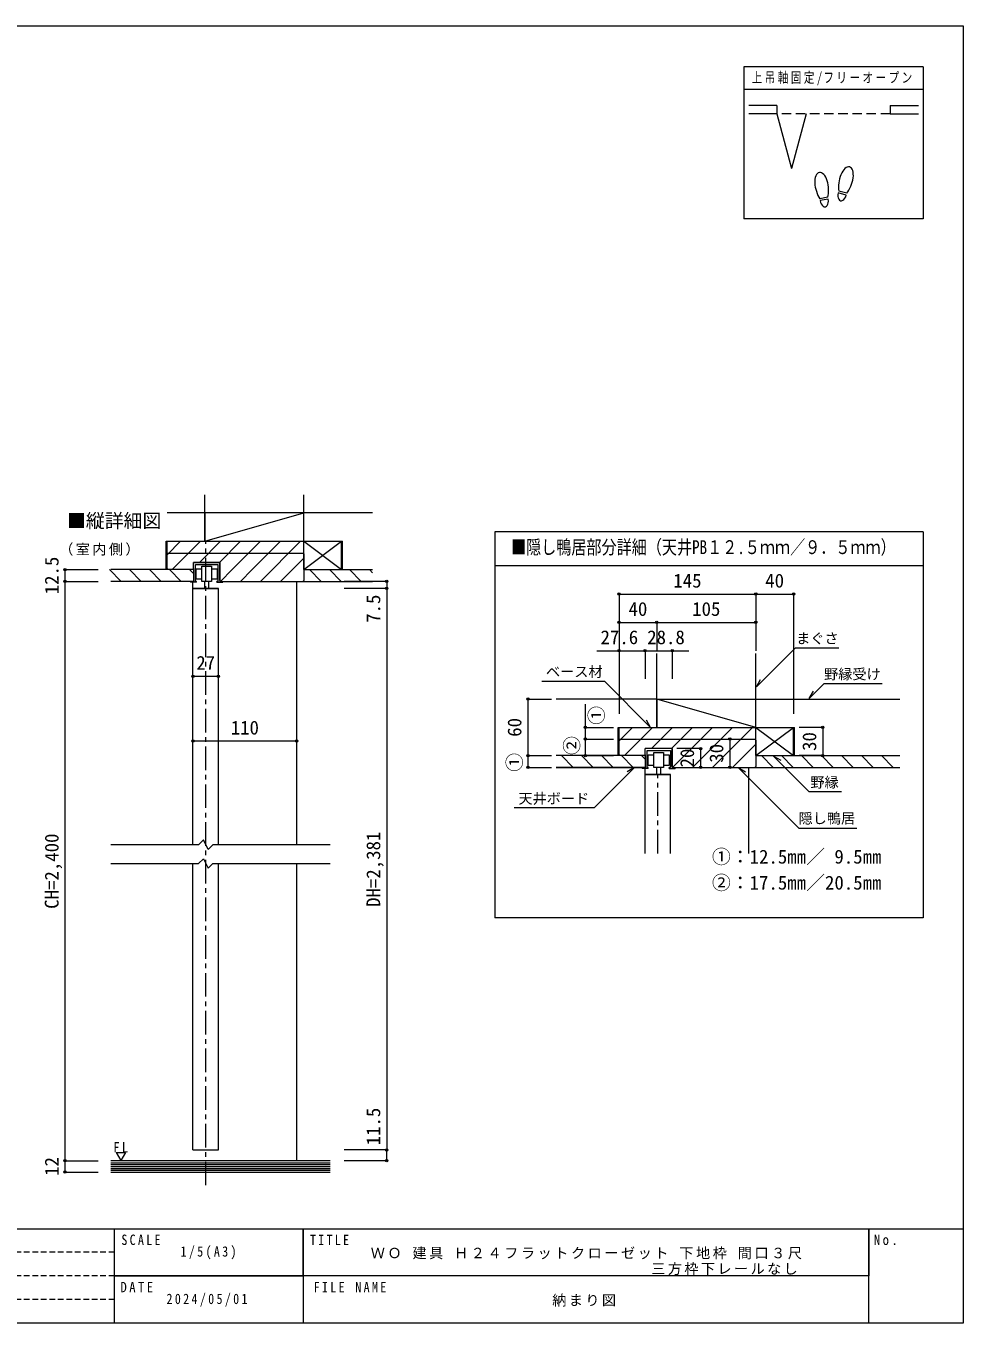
# Model space of a CAD drawing. Units: millimetres on the paper, with parts at other scales. Extents: x -197 to 198, y -138 to 137.
# Drawn here: x -1 to 197.8, y -138 to 137 of the extents above; entities that cross this region are included whole.
import ezdxf
from ezdxf.enums import TextEntityAlignment as Align

# ---------------------------------------------------------------- set-up
doc = ezdxf.new("R2010")
doc.units = ezdxf.units.MM
doc.header["$PDMODE"] = 32
doc.header["$PDSIZE"] = 0.5
for name, pattern in [('CHAIN1', [8, 5, -1, 1, -1]), ('DASHED1', [1.8, 1.2, -0.6]), ('DASHED2', [3, 2, -1])]:
    doc.linetypes.add(name, pattern=pattern)
for name, color, linetype, lineweight in [('0-0_補助線', 7, 'Continuous', 9), ('0-1_通り芯', 4, 'CHAIN1', 9), ('0-3_仕上げ', 2, 'Continuous', 9), ('0-4_枠', 3, 'Continuous', 9), ('0-6_扉', 6, 'Continuous', 9), ('0-7_金物', 7, 'Continuous', 9), ('0-A_文字', 7, 'Continuous', 9), ('0-B_寸法', 7, 'Continuous', 9), ('0-C_ハッチ', 4, 'DASHED1', 9), ('F-0_補助線', 7, 'Continuous', 9)]:
    doc.layers.add(name, color=color, linetype=linetype, lineweight=lineweight)
doc.layers.add('F-A_文字', color=7, linetype='Continuous')
doc.styles.add('ＭＳ ゴシック', font='')
doc.styles.get('ＭＳ ゴシック').set_extended_font_data('MS Gothic')

msp = doc.modelspace()

# ---------------------------------------------------------------- linework, layer by layer
at = {"layer": '0-0_補助線'}
for p, q in [((153.84, -11.706), (132.84, -5.706)), ((153.84, -17.706), (161.84, -11.706)), ((153.84, -11.706), (161.84, -17.706)), ((153.84, -17.706), (153.84, -11.706)), ((161.84, -17.706), (161.84, -11.706)), ((136.12, -16.206), (136.12, -20.206)), ((130.36, -17.506), (130.36, -20.206)), ((130.76, -20.206), (130.76, -16.606)), ((130.76, -16.606), (135.72, -16.606)), ((134.24, -17.566), (135.434, -17.566)), ((135.434, -17.566), (135.434, -19.766)), ((135.72, -16.606), (135.72, -20.206)), ((111.495, -20.206), (130.36, -20.206)), ((129.76, -20.206), (129.76, -20.406)), ((130.36, -20.206), (129.76, -20.206)), ((131.02, -20.406), (129.76, -20.406)), ((132.24, -19.766), (131.034, -19.766)), ((134.24, -20.206), (132.24, -20.206)), ((132.84, -21.706), (132.84, -20.206)), ((133.64, -20.206), (133.64, -21.706)), ((135.434, -19.766), (134.24, -19.766)), ((135.487, -20.406), (135.487, -20.206)), ((135.72, -20.206), (135.487, -20.206)), ((135.487, -20.406), (136.72, -20.406)), ((136.32, -20.206), (136.72, -20.206)), ((136.72, -20.206), (136.72, -20.406))]:
    msp.add_line(p, q, dxfattribs=at)
at = {"layer": '0-0_補助線', "color": 4}
for p, q in [((127.71, -11.706), (124.84, -14.576)), ((131.953, -11.706), (125.953, -17.706)), ((136.195, -11.706), (131.695, -16.206)), ((140.438, -11.706), (135.938, -16.206)), ((144.681, -11.706), (138.681, -17.706)), ((148.923, -11.706), (140.423, -20.206)), ((153.166, -11.706), (144.666, -20.206)), ((153.84, -15.274), (148.909, -20.206)), ((115.118, -20.206), (112.618, -17.706)), ((119.36, -20.206), (116.86, -17.706)), ((123.603, -20.206), (121.103, -17.706)), ((127.846, -20.206), (125.346, -17.706)), ((130.36, -18.478), (129.588, -17.706)), ((138.681, -17.706), (136.25, -20.136)), ((157.544, -20.206), (155.044, -17.706)), ((161.787, -20.206), (159.287, -17.706)), ((166.03, -20.206), (163.53, -17.706)), ((170.272, -20.206), (167.772, -17.706)), ((174.515, -20.206), (172.015, -17.706)), ((178.757, -20.206), (176.257, -17.706)), ((183, -20.206), (180.5, -17.706))]:
    msp.add_line(p, q, dxfattribs=at)
at = {"layer": '0-0_補助線', "color": 6}
for p, q in [((130.34, -21.706), (135.74, -21.706)), ((135.74, -21.706), (130.34, -21.706)), ((130.34, -21.876), (130.34, -21.706)), ((130.34, -38.466), (130.34, -21.876)), ((133.64, -21.706), (132.84, -21.706)), ((135.74, -38.466), (135.74, -21.706))]:
    msp.add_line(p, q, dxfattribs=at)
at = {"layer": '0-0_補助線'}
for points in [[(131.034, -19.766), (131.034, -17.566), (132.24, -17.566)], [(132.24, -20.206), (132.24, -17.006), (134.24, -17.006), (134.24, -20.206)], [(131.02, -20.406), (131.02, -20.206), (130.76, -20.206)]]:
    msp.add_lwpolyline(points, dxfattribs=at)
at = {"layer": '0-1_通り芯'}
for p, q in [((37.157, -108.794), (37.157, 27.75)), ((133.04, -38.466), (133.04, -21.706))]:
    msp.add_line(p, q, dxfattribs=at)
at = {"layer": '0-3_仕上げ'}
for p, q in [((36.957, 27.75), (36.957, 37.601)), ((57.957, 21.75), (57.957, 37.601)), ((72.557, 33.75), (28.957, 33.75)), ((28.757, 27.75), (57.957, 27.75)), ((28.757, 21.75), (28.757, 27.75)), ((55.957, 27.75), (66.157, 27.75)), ((66.157, 21.75), (66.157, 27.75)), ((34.557, 21.75), (17.057, 21.75)), ((34.557, 19.25), (17.057, 19.25)), ((57.757, 19.25), (72.557, 19.25)), ((57.957, 21.75), (72.557, 21.75)), ((132.84, -11.706), (132.84, 3.973)), ((153.84, -11.706), (153.84, 3.973)), ((132.84, -5.706), (111.495, -5.706)), ((132.84, -5.706), (184.375, -5.706)), ((132.84, -5.706), (132.84, -11.706)), ((124.64, -11.706), (162.04, -11.706)), ((124.64, -17.706), (124.64, -11.706)), ((162.04, -17.706), (162.04, -11.706)), ((130.36, -17.706), (111.495, -17.706)), ((153.84, -17.706), (184.375, -17.706)), ((130.36, -20.206), (111.495, -20.206)), ((153.64, -20.206), (184.375, -20.206)), ((63.557, -103.6), (17.057, -103.6)), ((17.057, -106), (63.557, -106))]:
    msp.add_line(p, q, dxfattribs=at)
at = {"layer": '0-3_仕上げ', "color": 7}
for p, q in [((17.057, -104), (63.557, -104)), ((17.057, -104.4), (63.557, -104.4)), ((17.057, -104.8), (63.557, -104.8)), ((17.057, -105.2), (63.557, -105.2)), ((17.057, -105.6), (63.557, -105.6))]:
    msp.add_line(p, q, dxfattribs=at)
at = {"layer": '0-4_枠'}
for p, q in [((28.957, 21.95), (28.957, 27.75)), ((28.957, 25.05), (29.157, 25.25)), ((29.157, 25.25), (57.757, 25.25)), ((57.757, 25.25), (57.957, 25.05)), ((57.957, 25.05), (57.957, 19.45)), ((40.157, 23.25), (34.557, 23.25)), ((40.157, 19.45), (40.157, 23.25)), ((28.957, 21.95), (29.157, 21.75)), ((34.357, 21.75), (34.557, 21.95)), ((40.357, 19.25), (40.157, 19.45)), ((40.357, 19.25), (57.757, 19.25)), ((57.757, 19.25), (57.957, 19.45)), ((124.84, -17.506), (124.84, -11.706)), ((125.04, -14.206), (124.84, -14.406)), ((125.04, -14.206), (153.64, -14.206)), ((136.12, -16.206), (130.36, -16.206)), ((130.36, -17.506), (130.36, -16.206)), ((136.12, -20.006), (136.12, -16.206)), ((153.84, -14.406), (153.64, -14.206)), ((153.84, -14.406), (153.84, -20.006)), ((125.04, -17.706), (124.84, -17.506)), ((130.16, -17.706), (130.36, -17.506)), ((136.32, -20.206), (136.12, -20.006)), ((136.32, -20.206), (153.64, -20.206)), ((153.64, -20.206), (153.84, -20.006))]:
    msp.add_line(p, q, dxfattribs=at)
at = {"layer": '0-4_枠', "color": 4}
for p, q in [((56.457, -36.578), (56.457, 19.25)), ((34.457, 17.75), (34.457, 19.05)), ((130.34, -21.706), (130.34, -20.406)), ((152.34, -38.466), (152.34, -20.206)), ((56.457, -103.6), (56.457, -40.578))]:
    msp.add_line(p, q, dxfattribs=at)
at = {"layer": '0-6_扉'}
for p, q in [((34.457, -36.578), (34.457, 17.75)), ((39.857, -36.578), (39.857, 17.75)), ((34.457, -101.3), (34.457, -40.578)), ((39.857, -101.3), (39.857, -40.578)), ((34.457, -101.3), (39.857, -101.3))]:
    msp.add_line(p, q, dxfattribs=at)
at = {"layer": '0-6_扉', "color": 2}
for p, q in [((35.657, -36.578), (17.057, -36.578)), ((63.557, -36.578), (38.657, -36.578)), ((17.057, -40.578), (35.657, -40.578)), ((38.657, -40.578), (63.557, -40.578))]:
    msp.add_line(p, q, dxfattribs=at)
for points in [[(38.657, -36.578), (37.657, -37.578), (36.657, -35.578), (35.657, -36.578)], [(35.657, -40.578), (36.657, -39.578), (37.657, -41.578), (38.657, -40.578)]]:
    msp.add_lwpolyline(points, dxfattribs=at)
at = {"layer": '0-7_金物', "color": 3}
for p, q in [((34.557, 21.95), (34.557, 23.25)), ((39.857, 17.75), (34.457, 17.75)), ((37.757, 17.75), (36.957, 17.75))]:
    msp.add_line(p, q, dxfattribs=at)
at = {"layer": '0-7_金物'}
for p, q in [((34.957, 22.85), (39.757, 22.85)), ((34.957, 19.25), (34.957, 22.85)), ((39.757, 22.85), (39.757, 19.25)), ((33.957, 19.25), (33.957, 19.05)), ((34.557, 19.25), (33.957, 19.25)), ((34.557, 21.95), (34.557, 19.25)), ((36.357, 19.69), (35.151, 19.69)), ((38.357, 19.25), (36.357, 19.25)), ((36.957, 17.75), (36.957, 19.25)), ((37.757, 19.25), (37.757, 17.75)), ((38.357, 21.89), (39.551, 21.89)), ((39.551, 19.69), (38.357, 19.69)), ((39.524, 19.05), (39.524, 19.25)), ((39.757, 19.25), (39.524, 19.25)), ((39.551, 21.89), (39.551, 19.69)), ((40.157, 19.25), (40.757, 19.25)), ((40.757, 19.25), (40.757, 19.05)), ((35.217, 19.05), (33.957, 19.05)), ((39.524, 19.05), (40.757, 19.05))]:
    msp.add_line(p, q, dxfattribs=at)
at = {"layer": '0-7_金物', "color": 6}
msp.add_line((34.457, 17.75), (39.857, 17.75), dxfattribs=at)
at = {"layer": '0-7_金物'}
for points in [[(34.557, 23.25), (40.157, 23.25), (40.157, 19.25)], [(36.357, 19.25), (36.357, 22.45), (38.357, 22.45), (38.357, 19.25)], [(35.217, 19.05), (35.217, 19.25), (34.957, 19.25)], [(35.151, 19.69), (35.151, 21.89), (36.357, 21.89)]]:
    msp.add_lwpolyline(points, dxfattribs=at)
at = {"layer": '0-A_文字', "color": 3}
msp.add_line((189.328, 29.75), (189.328, -52.061), dxfattribs=at)
at = {"layer": '0-A_文字'}
for p, q in [((153.963, -3.089), (162.23, 5.178)), ((162.23, 5.178), (171.465, 5.178)), ((153.963, -3.089), (154.863, -1.53)), ((165.152, -5.572), (166.052, -4.013)), ((131.528, -11.706), (130.628, -10.147)), ((157.61, -17.784), (165.109, -25.283)), ((157.61, -17.784), (159.169, -18.684)), ((128.101, -20.206), (119.537, -28.77)), ((128.101, -20.206), (126.542, -21.106)), ((150.09, -20.206), (162.936, -33.052)), ((150.09, -20.206), (151.649, -21.106)), ((165.109, -25.283), (172.02, -25.283)), ((119.537, -28.77), (102.575, -28.77)), ((162.936, -33.052), (175.285, -33.052)), ((18.17, -101.837), (19.17, -103.569))]:
    msp.add_line(p, q, dxfattribs=at)
for points in [[(131.528, -11.706), (121.821, -1.998), (108.44, -1.998)], [(165.152, -5.572), (168.347, -2.377), (180.607, -2.377)], [(18.17, -101.837), (20.17, -101.837), (19.17, -103.569)]]:
    msp.add_lwpolyline(points, dxfattribs=at)
at = {"layer": '0-B_寸法', "color": 3}
for p, q in [((151.328, 128.333), (151.328, 96.133)), ((189.328, 128.333), (151.328, 128.333)), ((189.328, 123.533), (151.328, 123.533)), ((173.135, 101.547), (171.439, 102.001)), ((169.133, 100.676), (167.404, 100.371)), ((169.206, 100.262), (167.477, 99.957)), ((173.026, 101.141), (171.33, 101.596)), ((189.328, 22.55), (98.495, 22.55)), ((189.328, -52.061), (98.495, -52.061))]:
    msp.add_line(p, q, dxfattribs=at)
at = {"layer": '0-B_寸法', "color": 2}
for p, q in [((158.328, 120.15), (152.328, 120.15)), ((158.328, 118.35), (152.328, 118.35)), ((158.328, 120.15), (158.328, 118.35)), ((158.328, 118.35), (161.434, 106.759)), ((164.54, 118.35), (161.434, 106.759)), ((182.328, 120.15), (182.328, 118.35)), ((182.328, 120.15), (188.328, 120.15)), ((182.328, 118.35), (188.328, 118.35))]:
    msp.add_line(p, q, dxfattribs=at)
at = {"layer": '0-B_寸法', "linetype": 'DASHED2'}
msp.add_line((182.328, 118.35), (158.328, 118.35), dxfattribs=at)
at = {"layer": '0-B_寸法'}
for p, q in [((36.957, 33.75), (36.957, 27.75)), ((36.957, 27.75), (57.957, 33.75)), ((57.957, 21.75), (65.957, 27.75)), ((57.957, 27.75), (65.957, 21.75)), ((65.957, 21.75), (65.957, 27.75))]:
    msp.add_line(p, q, dxfattribs=at)
at = {"layer": '0-B_寸法', "color": 4}
for p, q in [((7.331, 19.25), (7.331, 21.75)), ((7.331, 21.75), (14.331, 21.75)), ((7.331, -103.6), (7.331, 19.25)), ((7.331, 19.25), (14.331, 19.25)), ((75.557, 19.25), (66.557, 19.25)), ((75.557, 19.25), (75.557, 17.75)), ((75.557, 17.75), (66.557, 17.75)), ((75.557, 17.75), (75.557, -101.3)), ((124.84, 16.55), (153.84, 16.55)), ((124.84, 16.55), (124.84, 10.55)), ((153.84, 16.55), (153.84, 10.55)), ((153.84, 16.55), (161.84, 16.55)), ((161.84, 16.55), (161.84, -8.862)), ((124.84, 10.55), (132.84, 10.55)), ((124.84, 10.55), (124.84, -8.862)), ((132.84, 10.55), (132.84, 4.55)), ((132.84, 10.55), (153.84, 10.55)), ((153.84, 10.55), (153.84, 4.55)), ((120.121, 4.55), (130.36, 4.55)), ((124.84, 4.55), (124.84, -1.45)), ((130.36, 4.55), (130.36, -1.45)), ((130.36, 4.55), (139.637, 4.55)), ((136.12, 4.55), (136.12, -1.45)), ((34.457, -0.871), (39.857, -0.871)), ((105.495, -5.706), (105.495, -17.706)), ((105.495, -5.706), (110.495, -5.706)), ((117.665, -6.819), (117.665, -14.206)), ((117.665, -11.706), (123.64, -11.706)), ((168.04, -11.706), (163.04, -11.706)), ((168.04, -11.706), (168.04, -17.706)), ((56.457, -14.613), (34.457, -14.613)), ((117.665, -14.206), (123.64, -14.206)), ((117.665, -14.206), (117.665, -17.706)), ((142.12, -16.206), (137.12, -16.206)), ((142.12, -16.206), (142.12, -20.206)), ((148.329, -14.206), (148.329, -20.206)), ((105.495, -17.706), (110.495, -17.706)), ((105.495, -17.706), (105.495, -20.206)), ((117.665, -17.706), (123.64, -17.706)), ((168.04, -17.706), (163.04, -17.706)), ((105.495, -20.206), (110.495, -20.206)), ((136.12, -20.206), (142.12, -20.206)), ((75.557, -101.3), (66.557, -101.3)), ((75.557, -101.3), (66.557, -101.3)), ((75.557, -103.6), (75.557, -101.3)), ((7.331, -106), (7.331, -103.6)), ((7.331, -103.6), (14.331, -103.6)), ((75.557, -103.6), (66.557, -103.6)), ((7.331, -106), (14.331, -106))]:
    msp.add_line(p, q, dxfattribs=at)
at = {"layer": '0-B_寸法', "color": 3}
for points in [[(189.328, 128.333), (189.328, 96.133), (151.328, 96.133)], [(189.328, 29.75), (98.495, 29.75), (98.495, -52.061)]]:
    msp.add_lwpolyline(points, dxfattribs=at)
for centre, major_axis, ratio, start_param, end_param in [((172.984, 104.376), (0.729, 2.72), 0.5, 4.3405914, 8.2257792), ((167.801, 103.175), (-0.489, 2.773), 0.5, 4.3405914, 8.2257792), ((167.815, 103.096), (-0.593, 3.361), 0.4, 1.8506333, 2.4428768), ((167.815, 103.096), (-0.593, 3.361), 0.4, 3.8403085, 4.432552), ((172.963, 104.298), (0.883, 3.296), 0.4, 1.8506333, 2.4428768), ((172.963, 104.298), (0.883, 3.296), 0.4, 3.8403085, 4.432552), ((168.341, 100.11), (-0.254, 1.441), 0.6, 1.5707963, 4.712389), ((172.178, 101.368), (0.379, 1.413), 0.6, 1.5707963, 4.712389)]:
    msp.add_ellipse(centre, major_axis=major_axis, ratio=ratio, start_param=start_param, end_param=end_param, dxfattribs=at)
at = {"layer": '0-B_寸法'}
for p in [(7.331, 21.75), (7.331, 19.25), (75.557, 19.25), (75.557, 17.75), (124.84, 16.55), (153.84, 16.55), (161.84, 16.55), (124.84, 10.55), (132.84, 10.55), (153.84, 10.55), (124.84, 4.55), (130.36, 4.55), (136.12, 4.55), (34.457, -0.871), (39.857, -0.871), (105.495, -5.706), (117.665, -11.706), (168.04, -11.706), (34.457, -14.613), (56.457, -14.613), (117.665, -14.206), (142.12, -16.206), (148.329, -14.206), (105.495, -17.706), (117.665, -17.706), (168.04, -17.706), (105.495, -20.206), (142.12, -20.206), (148.329, -20.206), (75.557, -101.3), (7.331, -103.6), (75.557, -103.6), (7.331, -106)]:
    msp.add_point(p, dxfattribs=at)
at = {"layer": '0-C_ハッチ', "linetype": 'Continuous'}
for p, q in [((31.827, 27.75), (28.957, 24.88)), ((36.07, 27.75), (30.07, 21.75)), ((40.312, 27.75), (35.812, 23.25)), ((44.555, 27.75), (40.055, 23.25)), ((53.04, 27.75), (47.04, 21.75)), ((57.283, 27.75), (48.783, 19.25)), ((57.957, 24.182), (53.026, 19.25)), ((19.235, 19.25), (16.735, 21.75)), ((23.477, 19.25), (20.977, 21.75)), ((27.72, 19.25), (25.22, 21.75)), ((31.963, 19.25), (29.463, 21.75)), ((34.557, 20.898), (33.705, 21.75)), ((47.04, 21.75), (44.54, 19.25)), ((61.661, 19.25), (59.161, 21.75)), ((65.904, 19.25), (63.404, 21.75)), ((70.147, 19.25), (67.647, 21.75)), ((72.557, 21.082), (71.889, 21.75))]:
    msp.add_line(p, q, dxfattribs=at)
msp.add_lwpolyline([(48.798, 27.75), (42.798, 21.75), (40.298, 19.25)], dxfattribs=at)
at = {"layer": 'F-0_補助線', "color": 3, "lineweight": 18}
msp.add_line((-197.2, -118), (197.8, -118), dxfattribs=at)
at = {"layer": 'F-0_補助線', "color": 2, "linetype": 'DASHED1', "lineweight": 18}
for p, q in [((17.8, -123), (-57.2, -123)), ((17.8, -128), (-57.2, -128)), ((17.8, -133), (-57.2, -133))]:
    msp.add_line(p, q, dxfattribs=at)
at = {"layer": 'F-0_補助線', "color": 3, "lineweight": 18}
msp.add_lwpolyline([(-197.2, 137), (197.8, 137), (197.8, -138), (-197.2, -138)], close=True, dxfattribs=at)
at = {"layer": 'F-0_補助線', "color": 2, "lineweight": 18}
for points in [[(17.8, -118), (57.8, -118), (57.8, -128), (17.8, -128)], [(57.8, -118), (177.8, -118), (177.8, -128), (57.8, -128)], [(177.8, -118), (197.8, -118), (197.8, -138), (177.8, -138)], [(17.8, -128), (57.8, -128), (57.8, -138), (17.8, -138)]]:
    msp.add_lwpolyline(points, close=True, dxfattribs=at)

# ---------------------------------------------------------------- texts
at = {"layer": '0-0_補助線', "style": 'ＭＳ ゴシック', "width": 0.8}
msp.add_text('■隠し鴨居部分詳細（天井PB１２.５ｍｍ／９．５ｍｍ）', height=2.933, dxfattribs=at).set_placement((101.911, 24.15), align=Align.BOTTOM_LEFT)
at = {"layer": '0-0_補助線', "style": 'ＭＳ ゴシック'}
for s, p in [('まぐさ', (162.401, 5.399)), ('ベース材', (109.334, -1.662)), ('野縁受け', (168.324, -2.188)), ('野縁', (165.418, -25.12)), ('天井ボード', (103.493, -28.544)), ('隠し鴨居', (162.905, -32.754))]:
    msp.add_text(s, height=2.199, dxfattribs=at).set_placement(p, align=Align.BOTTOM_LEFT)
at = {"layer": '0-A_文字', "style": 'ＭＳ ゴシック'}
msp.add_text('■縦詳細図', height=2.933, dxfattribs=at).set_placement((7.731, 29.75), align=Align.BOTTOM_LEFT)
at = {"layer": '0-A_文字', "char_height": 2.199, "attachment_point": 7, "style": 'ＭＳ ゴシック'}
for s, insert in [('\\T1.17;（室内側）', (6.081, 24.669)), ('\\T1.36;\\W0.9;FL', (17.545, -101.837))]:
    msp.add_mtext(s, dxfattribs=dict(at, insert=insert))
at = {"layer": '0-B_寸法', "style": 'ＭＳ ゴシック'}
for s, p in [('12.5', (6.831, 16.5)), ('7.5', (75.057, 10.457)), ('①', (122.386, -11.156)), ('60', (104.995, -13.706)), ('②', (117.165, -17.557)), ('30', (167.54, -16.706)), ('20', (141.62, -20.206)), ('30', (147.829, -19.206)), ('①', (104.995, -21.118)), ('CH=2,400', (6.831, -50.175)), ('DH=2,381', (75.057, -49.775)), ('11.5', (75.057, -100.324)), ('12', (6.831, -106.8))]:
    msp.add_text(s, height=2.933, rotation=90, dxfattribs=at).set_placement(p, align=Align.BOTTOM_LEFT)
for s, p in [('145', (136.34, 17.05)), ('40', (155.84, 17.05)), ('40', (126.84, 11.05)), ('105', (140.34, 11.05)), ('27.6', (120.904, 5.05)), ('28.8', (130.799, 5.05)), ('27', (35.157, -0.371)), ('110', (42.457, -14.113)), ('①：12.5㎜／ 9.5㎜', (144.528, -41.471)), ('②：17.5㎜／20.5㎜', (144.528, -46.983))]:
    msp.add_text(s, height=2.933, dxfattribs=at).set_placement(p, align=Align.BOTTOM_LEFT)
at = {"layer": '0-B_寸法', "insert": (152.953, 124.433), "char_height": 2.199, "attachment_point": 7, "style": 'ＭＳ ゴシック'}
msp.add_mtext('\\T1.23;\\W0.75;上吊軸固定/フリーオープン', dxfattribs=at)
at = {"layer": 'F-A_文字', "char_height": 2.199, "attachment_point": 7, "style": 'ＭＳ ゴシック'}
for s, insert in [('\\T1.38;\\W0.85;SCALE', (19.269, -121.478)), ('\\T1.38;\\W0.85;TITLE', (59.269, -121.478)), ('\\T1.38;\\W0.9;No.', (178.881, -121.478)), ('\\T1.39;\\W0.85;1/5(A3)', (31.812, -124.5)), ('\\T1.18;ＷＯ\\~建具\\~Ｈ２４フラットクローゼット\\~下地枠\\~間口３尺', (72.162, -124.5)), ('\\T1.17;三方枠下レールなし', (131.662, -127.833)), ('\\T1.38;\\W0.9;DATE', (19.075, -131.478)), ('\\T1.39;\\W0.85;2024/05/01', (28.839, -134.5)), ('\\T1.39;\\W0.85;FILE\\~NAME', (60.044, -131.478)), ('\\T1.17;納まり図', (110.662, -134.5))]:
    msp.add_mtext(s, dxfattribs=dict(at, insert=insert))

doc.saveas('drawing.dxf')
